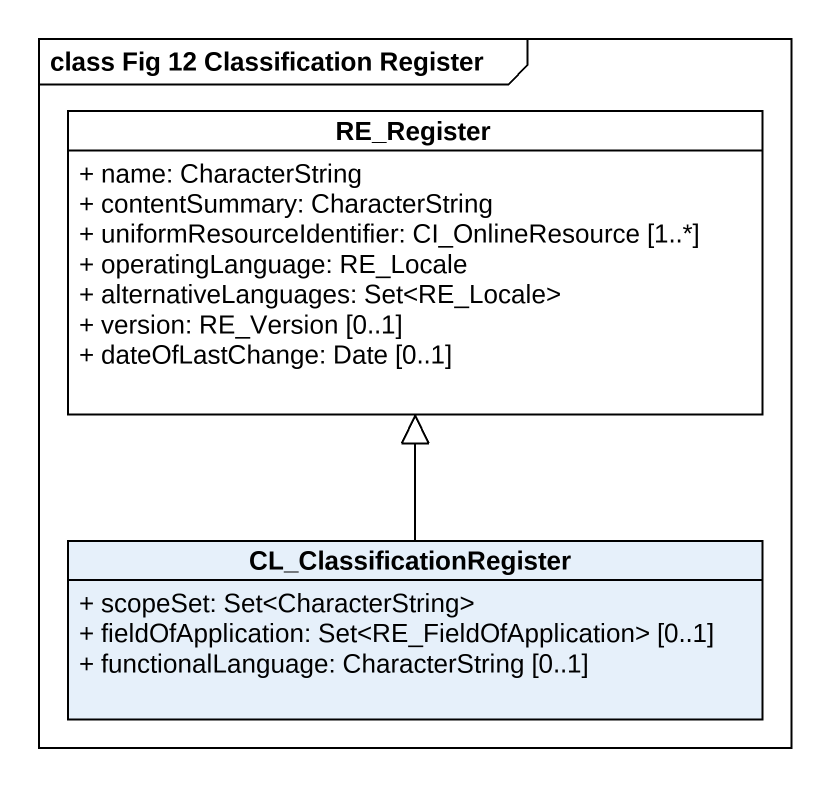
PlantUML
@startuml
mainframe class Fig 12 Classification Register
hide circle
hide empty members
skinparam classAttributeIconSize 0
class RE_Register #FFFFFF {
  + name: CharacterString
  + contentSummary: CharacterString
  + uniformResourceIdentifier: CI_OnlineResource [1..*]
  + operatingLanguage: RE_Locale
  + alternativeLanguages: Set<RE_Locale>
  + version: RE_Version [0..1]
  + dateOfLastChange: Date [0..1]
}
class CL_ClassificationRegister {
  + scopeSet: Set<CharacterString>
  + fieldOfApplication: Set<RE_FieldOfApplication> [0..1]
  + functionalLanguage: CharacterString [0..1]
}
CL_ClassificationRegister -up-|> RE_Register
@enduml
